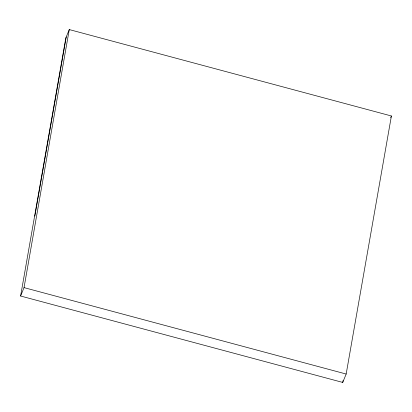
<?xml version="1.0" encoding="UTF-8"?>
<svg xmlns="http://www.w3.org/2000/svg" width="412" height="412" viewBox="0 0 412 412"><rect width="100%" height="100%" fill="white"/><g stroke="black" fill="none" stroke-linecap="round" stroke-linejoin="round"><path stroke-width="0.62" d="M20.6 296.017L65.832 37.966L69.273 29.571L391.4 115.983L346.168 374.034L342.727 382.429L20.6 296.017L24.04 287.622L69.273 29.571M34.84 216.13L66.244 36.967M342.727 382.429L343.057 380.539M390.71 117.662L391.4 115.983M24.04 287.622L346.168 374.034"/></g></svg>
